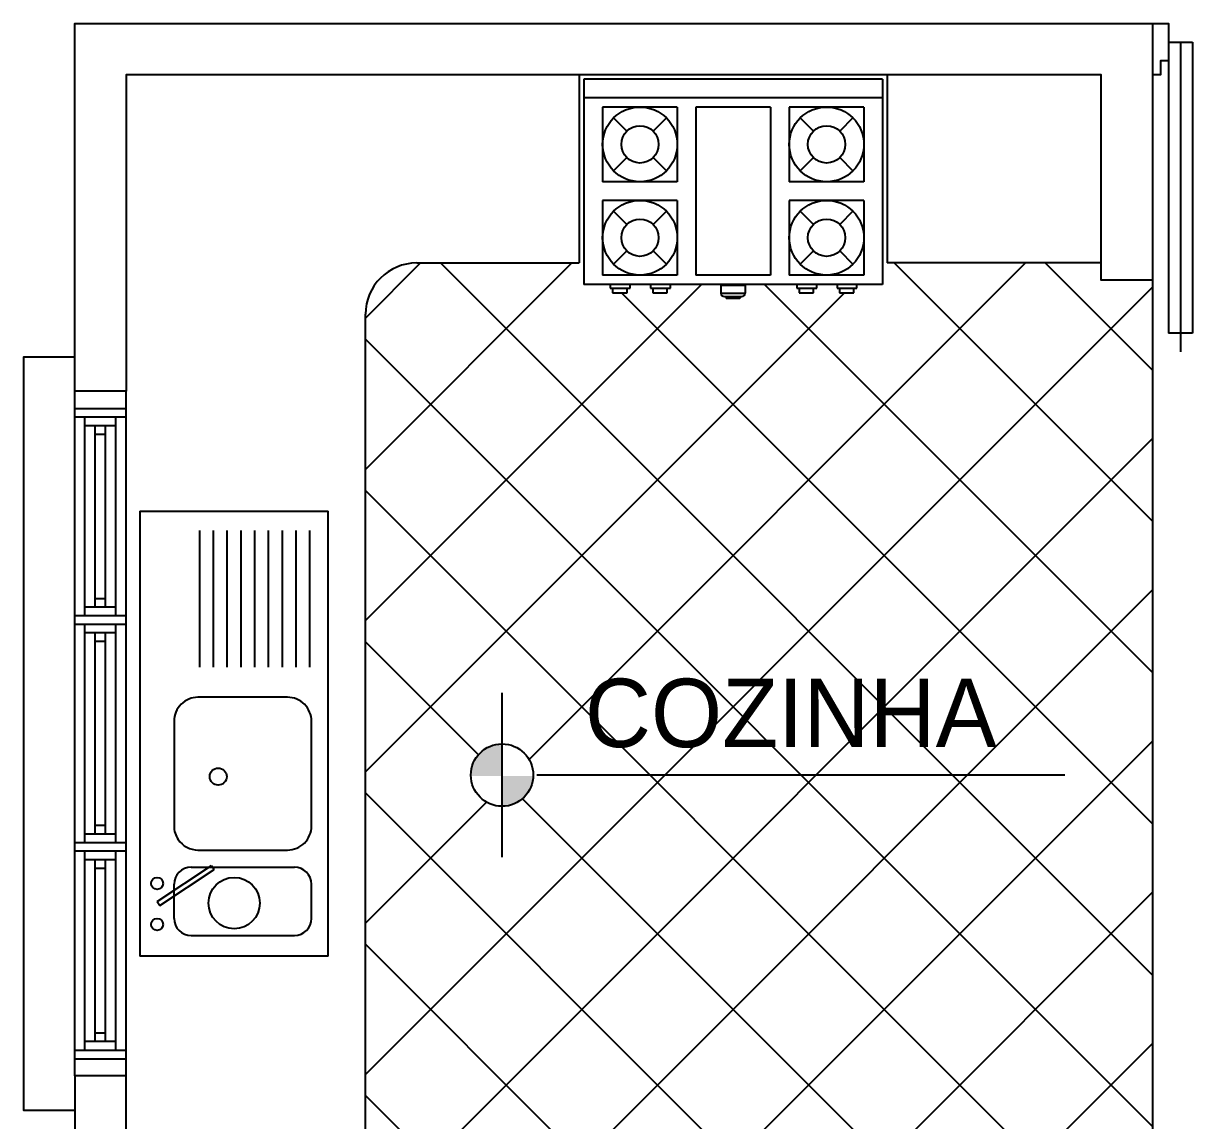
# Model space of a CAD drawing. Header units: inches. Extents: x 105.6 to 147.4, y 37.5 to 62.2.
# Drawn here: x 107.065 to 110.483, y 49.056 to 52.262 of the extents above; entities that cross this region are included whole.
import ezdxf

# ---------------------------------------------------------------- set-up
doc = ezdxf.new("R2010")
doc.units = ezdxf.units.IN
doc.header["$MEASUREMENT"] = 0
for name, color, linetype in [('Layer2', 4, 'Continuous'), ('muebles.', 1, 'Continuous'), ('npt', 2, 'Continuous'), ('Paredes', 5, 'Continuous'), ('ptyvt', 2, 'Continuous'), ('puertas y ventanas', 1, 'Continuous')]:
    doc.layers.add(name, color=color, linetype=linetype)
doc.layers.add('TEXTO', color=2, linetype='Continuous', lineweight=15)

# ---------------------------------------------------------------- blocks, each defined once
blk = doc.blocks.new('MUKO02PL')
at = {"color": 0, "linetype": 'ByBlock'}
for p, q in [((0.4364, 0), (-0.4364, 0)), ((-0.4364, 0), (-0.4364, -0.6)), ((0.4364, 0), (0.4364, -0.6)), ((0.4364, -0.0545), (-0.4364, -0.0545)), ((-0.1636, -0.0818), (-0.3818, -0.0818)), ((-0.3818, -0.0818), (-0.3818, -0.3)), ((-0.1636, -0.0818), (-0.1636, -0.3)), ((0.1091, -0.0818), (-0.1091, -0.0818)), ((-0.1091, -0.0818), (-0.1091, -0.5727)), ((0.1091, -0.0818), (0.1091, -0.5727)), ((0.1636, -0.0818), (0.1636, -0.3)), ((0.3818, -0.0818), (0.1636, -0.0818)), ((0.3818, -0.0818), (0.3818, -0.3)), ((-0.3499, -0.1138), (-0.3113, -0.1523)), ((-0.1956, -0.1138), (-0.2342, -0.1523)), ((0.1956, -0.1138), (0.2342, -0.1523)), ((0.3499, -0.1138), (0.3113, -0.1523)), ((-0.3113, -0.2295), (-0.3499, -0.268)), ((-0.2342, -0.2295), (-0.1956, -0.268)), ((0.2342, -0.2295), (0.1956, -0.268)), ((0.3113, -0.2295), (0.3499, -0.268)), ((-0.1636, -0.3), (-0.3818, -0.3)), ((0.3818, -0.3), (0.1636, -0.3)), ((-0.3818, -0.3545), (-0.3818, -0.5727)), ((-0.1636, -0.3545), (-0.3818, -0.3545)), ((-0.1636, -0.3545), (-0.1636, -0.5727)), ((0.1636, -0.3545), (0.1636, -0.5727)), ((0.3818, -0.3545), (0.1636, -0.3545)), ((0.3818, -0.3545), (0.3818, -0.5727)), ((-0.3499, -0.3865), (-0.3113, -0.4251)), ((-0.1956, -0.3865), (-0.2342, -0.4251)), ((0.1956, -0.3865), (0.2342, -0.4251)), ((0.3499, -0.3865), (0.3113, -0.4251)), ((-0.3113, -0.5022), (-0.3499, -0.5408)), ((-0.2342, -0.5022), (-0.1956, -0.5408)), ((0.2342, -0.5022), (0.1956, -0.5408)), ((0.3113, -0.5022), (0.3499, -0.5408)), ((-0.1636, -0.5727), (-0.3818, -0.5727)), ((0.1091, -0.5727), (-0.1091, -0.5727)), ((0.3818, -0.5727), (0.1636, -0.5727)), ((0.4364, -0.6), (-0.4364, -0.6))]:
    blk.add_line(p, q, dxfattribs=at)
for centre, radius in [((-0.2727, -0.1909), 0.1091), ((0.2727, -0.1909), 0.1091), ((-0.2727, -0.1909), 0.0545), ((0.2727, -0.1909), 0.0545), ((-0.2727, -0.4636), 0.1091), ((0.2727, -0.4636), 0.1091), ((-0.2727, -0.4636), 0.0545), ((0.2727, -0.4636), 0.0545)]:
    blk.add_circle(centre, radius, dxfattribs=at)

msp = doc.modelspace()

# ---------------------------------------------------------------- hatches: boundary and pattern name
at = {"layer": 'Layer2'}
h = msp.add_hatch(dxfattribs=at)
h.set_pattern_fill('NET', color=14, scale=2.5, angle=135, style=0)
h.set_pattern_definition([(135, (49.69826, -6.96607), (-0.2209709, -0.2209709), []), (225, (49.69826, -6.96607), (0.2209709, -0.2209709), [])])
h.paths.add_polyline_path([(109.451, 51.4751), (109.451, 51.489), (109.4438, 51.489), (109.4438, 51.4998), (109.3843, 51.4998), (109.3843, 51.489), (109.3754, 51.489), (109.3754, 51.4751), (109.3333, 51.4751), (109.3333, 51.489), (109.3261, 51.489), (109.3261, 51.4998), (109.1751, 51.4998), (109.1751, 51.4742, -0.414214), (109.1651, 51.4642), (109.1597, 51.4642), (109.1597, 51.4584), (109.1193, 51.4584), (109.1193, 51.4642), (109.1144, 51.4642, -0.414214), (109.1044, 51.4742), (109.1044, 51.4998), (108.9566, 51.4998), (108.9566, 51.489), (108.9477, 51.489), (108.9477, 51.4751), (108.9056, 51.4751), (108.9056, 51.489), (108.8984, 51.489), (108.8984, 51.4998), (108.8388, 51.4998), (108.8388, 51.489), (108.83, 51.489), (108.83, 51.4751), (108.7878, 51.4751), (108.7878, 51.489), (108.7806, 51.489), (108.7806, 51.4998), (108.7041, 51.4998), (108.7041, 51.5624), (108.6905, 51.5624), (108.2155, 51.5624, 0.414214), (108.0655, 51.4124), (108.0655, 48.9624, 0.414214), (108.2155, 48.8124), (108.8801, 48.8124), (108.8901, 48.8124), (108.8901, 48.9328), (108.916, 48.9328), (108.916, 48.9528), (108.8899, 48.9528), (108.8899, 48.9928), (108.942, 48.9928), (108.942, 49.0256), (108.9894, 49.0256), (108.9894, 48.9928), (109.5909, 48.9928), (109.5909, 48.9528), (109.5482, 48.9528), (109.5482, 48.9328), (109.5901, 48.9328), (109.5901, 48.8124), (109.6001, 48.8124), (110.2155, 48.8124), (110.2155, 48.8624), (110.3655, 48.8624), (110.3655, 51.5124), (110.2155, 51.5124), (110.2155, 51.5624), (109.5905, 51.5624), (109.5769, 51.5624), (109.5769, 51.4998), (109.502, 51.4998), (109.502, 51.489), (109.4932, 51.489), (109.4932, 51.4751)])
h.paths.add_polyline_path([(108.5559, 50.066, -1), (108.3734, 50.066, -1)], flags=16)
h.paths.add_polyline_path([(108.5992, 50.067), (110.0292, 50.067), (110.0292, 50.227), (108.5992, 50.227)], flags=24)
h.paths.add_polyline_path([(108.8819, 50.2596), (109.6673, 50.2596), (109.6673, 50.4372), (108.8819, 50.4372)], flags=24)
at = {"layer": 'npt'}
h = msp.add_hatch(color=1, dxfattribs=at)
h.paths.add_polyline_path([(108.4647, 49.9747), (108.4647, 50.0636), (108.5559, 50.0635, -0.406208)])
h.paths.add_polyline_path([(108.4647, 50.0636), (108.3735, 50.0638, -0.005877), (108.3734, 50.066, -0.414214), (108.4647, 50.1572)])

# ---------------------------------------------------------------- linework, layer by layer
at = {"color": 2}
msp.add_line((110.4831, 52.2076), (110.4831, 51.3576), dxfattribs=at)
at = {"layer": 'muebles.', "color": 2}
for p, q in [((108.6905, 52.1124), (108.6905, 51.5624)), ((108.6905, 52.1124), (108.6905, 51.5624)), ((109.5905, 52.1124), (109.5905, 51.5624)), ((109.5905, 52.1124), (109.5905, 51.5624)), ((108.2155, 51.5624), (108.6905, 51.5624)), ((108.2155, 51.5624), (108.6905, 51.5624)), ((110.2155, 51.5624), (109.5905, 51.5624)), ((110.2155, 51.5624), (109.5905, 51.5624)), ((108.0655, 48.9624), (108.0655, 51.4124)), ((108.0655, 48.9624), (108.0655, 51.4124))]:
    msp.add_line(p, q, dxfattribs=at)
at = {"layer": 'muebles.', "color": 1}
for p, q in [((108.7806, 51.4998), (108.7806, 51.489)), ((108.7806, 51.4998), (108.7806, 51.489)), ((108.7806, 51.489), (108.8388, 51.489)), ((108.7806, 51.489), (108.8388, 51.489)), ((108.7878, 51.489), (108.7878, 51.4751)), ((108.7878, 51.489), (108.7878, 51.4751)), ((108.7878, 51.4751), (108.83, 51.4751)), ((108.7878, 51.4751), (108.83, 51.4751)), ((108.83, 51.4751), (108.83, 51.489)), ((108.83, 51.4751), (108.83, 51.489)), ((108.8388, 51.489), (108.8388, 51.4998)), ((108.8388, 51.489), (108.8388, 51.4998)), ((108.8984, 51.4998), (108.8984, 51.489)), ((108.8984, 51.4998), (108.8984, 51.489)), ((108.8984, 51.489), (108.9566, 51.489)), ((108.8984, 51.489), (108.9566, 51.489)), ((108.9056, 51.489), (108.9056, 51.4751)), ((108.9056, 51.489), (108.9056, 51.4751)), ((108.9056, 51.4751), (108.9477, 51.4751)), ((108.9056, 51.4751), (108.9477, 51.4751)), ((108.9477, 51.4751), (108.9477, 51.489)), ((108.9477, 51.4751), (108.9477, 51.489)), ((108.9566, 51.489), (108.9566, 51.4998)), ((108.9566, 51.489), (108.9566, 51.4998)), ((109.1044, 51.4972), (109.1044, 51.4742)), ((109.1044, 51.4972), (109.1751, 51.4972)), ((109.1044, 51.4972), (109.1751, 51.4972)), ((109.1044, 51.4972), (109.1044, 51.4742)), ((109.1044, 51.4742), (109.1751, 51.4742)), ((109.1044, 51.4742), (109.1751, 51.4742)), ((109.1751, 51.4972), (109.1751, 51.4742)), ((109.1751, 51.4972), (109.1751, 51.4742)), ((109.3261, 51.4998), (109.3261, 51.489)), ((109.3261, 51.4998), (109.3261, 51.489)), ((109.3261, 51.489), (109.3843, 51.489)), ((109.3261, 51.489), (109.3843, 51.489)), ((109.3333, 51.489), (109.3333, 51.4751)), ((109.3333, 51.489), (109.3333, 51.4751)), ((109.3333, 51.4751), (109.3754, 51.4751)), ((109.3333, 51.4751), (109.3754, 51.4751)), ((109.3754, 51.4751), (109.3754, 51.489)), ((109.3754, 51.4751), (109.3754, 51.489)), ((109.3843, 51.489), (109.3843, 51.4998)), ((109.3843, 51.489), (109.3843, 51.4998)), ((109.4438, 51.4998), (109.4438, 51.489)), ((109.4438, 51.4998), (109.4438, 51.489)), ((109.4438, 51.489), (109.502, 51.489)), ((109.4438, 51.489), (109.502, 51.489)), ((109.451, 51.489), (109.451, 51.4751)), ((109.451, 51.489), (109.451, 51.4751)), ((109.451, 51.4751), (109.4932, 51.4751)), ((109.451, 51.4751), (109.4932, 51.4751)), ((109.4932, 51.4751), (109.4932, 51.489)), ((109.4932, 51.4751), (109.4932, 51.489)), ((109.502, 51.489), (109.502, 51.4998)), ((109.502, 51.489), (109.502, 51.4998)), ((109.1144, 51.4642), (109.1651, 51.4642)), ((109.1144, 51.4642), (109.1651, 51.4642)), ((109.1193, 51.4642), (109.1193, 51.4584)), ((109.1193, 51.4642), (109.1193, 51.4584)), ((109.1597, 51.4584), (109.1193, 51.4584)), ((109.1597, 51.4584), (109.1193, 51.4584)), ((109.1597, 51.4642), (109.1597, 51.4584)), ((109.1597, 51.4642), (109.1597, 51.4584)), ((107.4059, 50.8376), (107.4059, 49.5372)), ((107.4059, 50.8376), (107.4059, 49.5372))]:
    msp.add_line(p, q, dxfattribs=at)
at = {"layer": 'muebles.', "linetype": 'ByBlock'}
for p, q in [((107.4059, 50.8376), (107.9559, 50.8376)), ((107.4059, 50.8376), (107.9559, 50.8376)), ((107.9559, 49.5372), (107.9559, 50.8376)), ((107.9559, 49.5372), (107.9559, 50.8376)), ((107.5812, 50.3815), (107.5812, 50.7809)), ((107.5812, 50.3815), (107.5812, 50.7809)), ((107.6214, 50.3815), (107.6214, 50.7809)), ((107.6214, 50.3815), (107.6214, 50.7809)), ((107.6616, 50.3815), (107.6616, 50.7809)), ((107.6616, 50.3815), (107.6616, 50.7809)), ((107.7018, 50.3815), (107.7018, 50.7809)), ((107.7018, 50.3815), (107.7018, 50.7809)), ((107.742, 50.3815), (107.742, 50.7809)), ((107.742, 50.3815), (107.742, 50.7809)), ((107.7822, 50.3815), (107.7822, 50.7809)), ((107.7822, 50.3815), (107.7822, 50.7809)), ((107.8224, 50.3815), (107.8224, 50.7809)), ((107.8224, 50.3815), (107.8224, 50.7809)), ((107.8626, 50.3815), (107.8626, 50.7809)), ((107.8626, 50.3815), (107.8626, 50.7809)), ((107.9026, 50.3815), (107.9026, 50.7809)), ((107.9026, 50.3815), (107.9026, 50.7809)), ((107.4568, 49.697), (107.615, 49.8015)), ((107.4568, 49.697), (107.615, 49.8015)), ((107.5558, 49.7971), (107.8576, 49.7971)), ((107.5558, 49.7971), (107.8576, 49.7971)), ((107.615, 49.8015), (107.6227, 49.7898)), ((107.615, 49.8015), (107.6227, 49.7898)), ((107.615, 49.8015), (107.6227, 49.7898)), ((107.615, 49.8015), (107.6227, 49.7898)), ((107.4645, 49.6853), (107.6227, 49.7898)), ((107.4645, 49.6853), (107.6227, 49.7898)), ((107.5058, 49.6471), (107.5058, 49.7471)), ((107.5058, 49.6471), (107.5058, 49.7471)), ((107.9076, 49.6471), (107.9076, 49.7471)), ((107.9076, 49.6471), (107.9076, 49.7471)), ((107.4568, 49.697), (107.4645, 49.6853)), ((107.4568, 49.697), (107.4645, 49.6853)), ((107.5558, 49.5971), (107.8576, 49.5971)), ((107.5558, 49.5971), (107.8576, 49.5971)), ((107.9559, 49.5372), (107.4059, 49.5372)), ((107.9559, 49.5372), (107.4059, 49.5372))]:
    msp.add_line(p, q, dxfattribs=at)
for points in [[(107.8376, 50.2935), (107.5758, 50.2935, 0.414214), (107.5058, 50.2235), (107.5058, 50.0616, 0.414214)], [(107.8376, 50.2935), (107.5758, 50.2935, 0.414214), (107.5058, 50.2235), (107.5058, 50.0616, 0.414214)], [(107.5179, 49.8778, 0.248402), (107.5758, 49.8471), (107.8376, 49.8471, 0.414214), (107.9076, 49.9171), (107.9076, 50.2235, 0.414214), (107.8376, 50.2935)], [(107.5179, 49.8778, 0.248402), (107.5758, 49.8471), (107.8376, 49.8471, 0.414214), (107.9076, 49.9171), (107.9076, 50.2235, 0.414214), (107.8376, 50.2935)], [(107.5058, 50.0633), (107.5058, 49.9171, 0.150343), (107.5179, 49.8778)], [(107.5058, 50.0633), (107.5058, 49.9171, 0.150343), (107.5179, 49.8778)]]:
    msp.add_lwpolyline(points, format="xyb", dxfattribs=at)
for centre, radius in [((107.635, 50.0616), 0.025), ((107.635, 50.0616), 0.025), ((107.4564, 49.7497), 0.0175), ((107.4564, 49.7497), 0.0175), ((107.6816, 49.6921), 0.075), ((107.6816, 49.6921), 0.075), ((107.4564, 49.6299), 0.0175), ((107.4564, 49.6299), 0.0175)]:
    msp.add_circle(centre, radius, dxfattribs=at)
at = {"layer": 'muebles.', "color": 2}
msp.add_arc((108.2155, 51.4124), 0.15, 90, 180, dxfattribs=at)
msp.add_arc((108.2155, 51.4124), 0.15, 90, 180, dxfattribs=at)
at = {"layer": 'muebles.', "color": 1}
for centre, start, end in [((109.1144, 51.4742), 180, 270), ((109.1144, 51.4742), 180, 270), ((109.1651, 51.4742), 270, 0), ((109.1651, 51.4742), 270, 0)]:
    msp.add_arc(centre, 0.01, start, end, dxfattribs=at)
at = {"layer": 'muebles.', "linetype": 'ByBlock'}
for centre, start, end in [((107.5558, 49.7471), 90, 180), ((107.5558, 49.7471), 90, 180), ((107.8576, 49.7471), 0, 90), ((107.8576, 49.7471), 0, 90), ((107.5558, 49.6471), 180, 270), ((107.5558, 49.6471), 180, 270), ((107.8576, 49.6471), 270, 0), ((107.8576, 49.6471), 270, 0)]:
    msp.add_arc(centre, 0.05, start, end, dxfattribs=at)
at = {"layer": 'npt', "color": 1}
for p, q in [((108.4647, 49.8261), (108.4647, 50.3059)), ((110.1098, 50.066), (108.5665, 50.066))]:
    msp.add_line(p, q, dxfattribs=at)
at = {"layer": 'npt', "color": 2}
msp.add_lwpolyline([(107.2155, 51.2874), (107.0655, 51.2874), (107.0655, 49.0874), (107.2155, 49.0874)], dxfattribs=at)
msp.add_lwpolyline([(107.2155, 51.2874), (107.0655, 51.2874), (107.0655, 49.0874), (107.2155, 49.0874)], dxfattribs=at)
msp.add_circle((108.4647, 50.066), 0.0912, dxfattribs=at)
at = {"layer": 'Paredes', "color": 5}
for p, q in [((107.3655, 49.1874), (107.2155, 49.1874)), ((107.2155, 49.1874), (107.2155, 49.1874)), ((107.2155, 49.1874), (107.2155, 48.2185)), ((107.2155, 49.1874), (107.2155, 48.2185)), ((107.2155, 49.1874), (107.2155, 49.1874)), ((107.3655, 49.1874), (107.2155, 49.1874)), ((107.3655, 48.2624), (107.3655, 49.1874)), ((107.3655, 48.2624), (107.3655, 49.1874))]:
    msp.add_line(p, q, dxfattribs=at)
msp.add_lwpolyline([(107.3655, 51.1874), (107.3655, 51.1874), (107.2155, 51.1874), (107.2155, 52.2624), (110.3655, 52.2624), (110.3655, 51.5124), (110.2155, 51.5124), (110.2155, 52.1124), (110.2155, 52.1124), (107.3655, 52.1124)], close=True, dxfattribs=at)
msp.add_lwpolyline([(107.3655, 51.1874), (107.3655, 51.1874), (107.2155, 51.1874), (107.2155, 52.2624), (110.3655, 52.2624), (110.3655, 51.5124), (110.2155, 51.5124), (110.2155, 52.1124), (110.2155, 52.1124), (107.3655, 52.1124)], close=True, dxfattribs=at)
at = {"layer": 'ptyvt', "linetype": 'Continuous'}
for p, q in [((110.4131, 52.2076), (110.4831, 52.2076)), ((110.4131, 52.2076), (110.4131, 51.3576)), ((110.4831, 52.2076), (110.4831, 51.3576)), ((110.4831, 51.3576), (110.4131, 51.3576))]:
    msp.add_line(p, q, dxfattribs=at)
at = {"layer": 'ptyvt', "color": 1, "linetype": 'Continuous'}
msp.add_line((110.4481, 52.2076), (110.4481, 51.3026), dxfattribs=at)
at = {"layer": 'puertas y ventanas'}
for p, q in [((110.3655, 51.5124), (110.3655, 48.8624)), ((107.2155, 49.1874), (107.2155, 51.1874)), ((107.2155, 49.1874), (107.2155, 51.1874)), ((107.3655, 49.1874), (107.3655, 51.1874)), ((107.3655, 49.1874), (107.3655, 51.1874)), ((107.2155, 51.1374), (107.3655, 51.1374)), ((107.2155, 51.1374), (107.3655, 51.1374)), ((107.2155, 51.1133), (107.3655, 51.1133)), ((107.2155, 51.1133), (107.3655, 51.1133)), ((107.2455, 50.5315), (107.2455, 51.1124)), ((107.2455, 50.5315), (107.2455, 51.1124)), ((107.3355, 50.5315), (107.3355, 51.1124)), ((107.3355, 50.5315), (107.3355, 51.1124)), ((107.2455, 51.0874), (107.3355, 51.0874)), ((107.2455, 51.0874), (107.3355, 51.0874)), ((107.2755, 50.5565), (107.2755, 51.0874)), ((107.2755, 50.5565), (107.2755, 51.0874)), ((107.2755, 51.0624), (107.3055, 51.0624)), ((107.2755, 51.0624), (107.3055, 51.0624)), ((107.3055, 50.5565), (107.3055, 51.0874)), ((107.3055, 50.5565), (107.3055, 51.0874)), ((107.3055, 50.5815), (107.2755, 50.5815)), ((107.3055, 50.5815), (107.2755, 50.5815)), ((107.3355, 50.5565), (107.2455, 50.5565)), ((107.3355, 50.5565), (107.2455, 50.5565)), ((107.3655, 50.5315), (107.2155, 50.5315)), ((107.3655, 50.5315), (107.2155, 50.5315)), ((107.3655, 50.5065), (107.2155, 50.5065)), ((107.3655, 50.5065), (107.2155, 50.5065)), ((107.2455, 49.8683), (107.2455, 50.5065)), ((107.2455, 49.8683), (107.2455, 50.5065)), ((107.3355, 50.4815), (107.2455, 50.4815)), ((107.3355, 50.4815), (107.2455, 50.4815)), ((107.2755, 49.8933), (107.2755, 50.4815)), ((107.2755, 49.8933), (107.2755, 50.4815)), ((107.3055, 49.8933), (107.3055, 50.4815)), ((107.3055, 49.8933), (107.3055, 50.4815)), ((107.3355, 49.8683), (107.3355, 50.5065)), ((107.3355, 49.8683), (107.3355, 50.5065)), ((107.3055, 50.4565), (107.2755, 50.4565)), ((107.3055, 50.4565), (107.2755, 50.4565)), ((107.3055, 49.9183), (107.2755, 49.9183)), ((107.3055, 49.9183), (107.2755, 49.9183)), ((107.3655, 49.8683), (107.2155, 49.8683)), ((107.3655, 49.8683), (107.2155, 49.8683)), ((107.3355, 49.8933), (107.2455, 49.8933)), ((107.3355, 49.8933), (107.2455, 49.8933)), ((107.3655, 49.8433), (107.2155, 49.8433)), ((107.3655, 49.8433), (107.2155, 49.8433)), ((107.2455, 49.2624), (107.2455, 49.8433)), ((107.2455, 49.2624), (107.2455, 49.8433)), ((107.3355, 49.2624), (107.3355, 49.8433)), ((107.3355, 49.2624), (107.3355, 49.8433)), ((107.3355, 49.8183), (107.2455, 49.8183)), ((107.3355, 49.8183), (107.2455, 49.8183)), ((107.2755, 49.2874), (107.2755, 49.8183)), ((107.2755, 49.2874), (107.2755, 49.8183)), ((107.3055, 49.2874), (107.3055, 49.8183)), ((107.3055, 49.2874), (107.3055, 49.8183)), ((107.3055, 49.7933), (107.2755, 49.7933)), ((107.3055, 49.7933), (107.2755, 49.7933)), ((107.3355, 49.2874), (107.2455, 49.2874)), ((107.3355, 49.2874), (107.2455, 49.2874)), ((107.3055, 49.3124), (107.2755, 49.3124)), ((107.3055, 49.3124), (107.2755, 49.3124)), ((107.2155, 49.2624), (107.3655, 49.2624)), ((107.2155, 49.2624), (107.3655, 49.2624)), ((107.2155, 49.2374), (107.3655, 49.2374)), ((107.2155, 49.2374), (107.3655, 49.2374))]:
    msp.add_line(p, q, dxfattribs=at)
at = {"layer": 'puertas y ventanas', "color": 2}
msp.add_lwpolyline([(110.3655, 52.2624), (110.4131, 52.2624), (110.4131, 52.1528), (110.3893, 52.1528), (110.3893, 52.1124), (110.3655, 52.1124)], dxfattribs=at)
msp.add_lwpolyline([(110.3655, 52.2624), (110.4131, 52.2624), (110.4131, 52.1528), (110.3893, 52.1528), (110.3893, 52.1124), (110.3655, 52.1124)], dxfattribs=at)

# ---------------------------------------------------------------- block references
at = {"layer": 'muebles.', "color": 1}
msp.add_blockref('MUKO02PL', (109.1405, 52.0998), dxfattribs=at)
msp.add_blockref('MUKO02PL', (109.1405, 52.0998), dxfattribs=at)

# ---------------------------------------------------------------- texts
at = {"layer": 'TEXTO'}
msp.add_text('COZINHA', height=0.2, dxfattribs=at).set_placement((108.7068, 50.1477))

doc.saveas('drawing.dxf')
